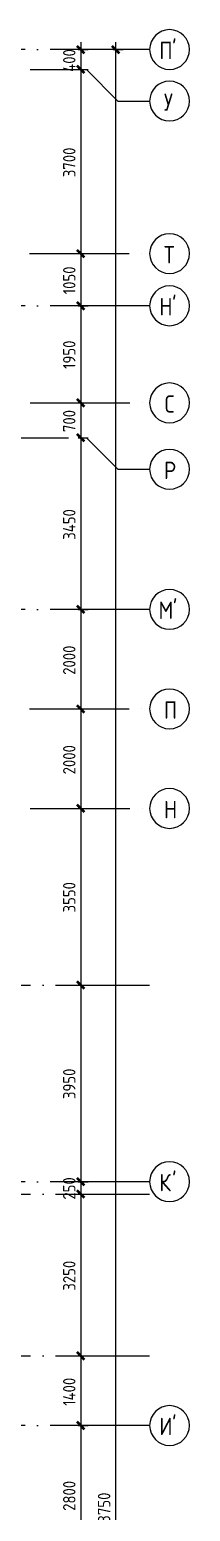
# Model space of a CAD drawing. Header units: millimetres. Extents: x -4370 to 196781, y -4577 to 61202.
# Drawn here: x 153939 to 157166, y 29400 to 59175 of the extents above; entities that cross this region are included whole.
import ezdxf

# ---------------------------------------------------------------- set-up
doc = ezdxf.new("R2010")
doc.units = ezdxf.units.MM
doc.linetypes.add('ADSK_Линия сетки', pattern=[2500, 2000, -250, 0, -250])
for name, color, linetype, lineweight in [('A-____-____-DIMS', 211, 'Continuous', 9), ('A-____-____-DIMS-100', 211, 'Continuous', 9), ('S-GRID-____-IDEN', 1, 'Continuous', 20), ('S-GRID-____-OTLN', 1, 'Continuous', 9)]:
    doc.layers.add(name, color=color, linetype=linetype, lineweight=lineweight)
doc.styles.add('GOST Common', font='GOST_Common.ttf', dxfattribs={"width": 0.9, "height": 350})
doc.styles.add('GOST Common_1', font='GOST_Common.ttf', dxfattribs={"width": 0.9, "height": 250})
doc.dimstyles.new('ADSK_Основной_2_5_мм_Округление_до_10_мм', dxfattribs={"dimscale": 304.8, "dimtxt": 0.824897, "dimasz": 0.463911, "dimexe": 0.492126, "dimexo": 0.001615, "dimgap": 0.098425, "dimtad": 1, "dimdec": 0, "dimlfac": 304.8, "dimrnd": 10, "dimdsep": 46, "dimtxsty": 'GOST Common_1', "dimblk1": 'OBLIQUE', "dimblk2": 'OBLIQUE', "dimsah": 1, "dimcen": 0.09, "dimdle": 0.492126, "dimazin": 2, "dimtfac": 1, "dimtdec": 4, "dimtix": 1, "dimtmove": 0, "dimatfit": 3, "dimfxl": 1, "dimtvp": 1, "dimtolj": 1, "dimtzin": 0, "dimlwd": 20, "dimlwe": 20, "dimarcsym": 2})

# ---------------------------------------------------------------- blocks, each defined once
blk = doc.blocks.new('Ось сетки - Круг_Ø8 мм-8258-О_АИ_ПП_0_000_Целиком')
at = {"layer": 'S-GRID-____-IDEN'}
for start, end in [(360, 180), (180, 360)]:
    blk.add_arc((0, 0), 4, start, end, dxfattribs=at)
blk = doc.blocks.new('DIMBLOCK7-О_АИ_ПП_0_000_Целиком')
at = {"layer": 'A-____-____-DIMS-100', "lineweight": 40}
for p, q in [((154966, 58775), (154896, 58846)), ((154966, 58775), (155037, 58704)), ((154966, 58375), (154896, 58446)), ((154966, 58375), (155037, 58304))]:
    blk.add_line(p, q, dxfattribs=at)
at = {"layer": 'A-____-____-DIMS-100', "lineweight": 20}
for p, q in [((154916, 58775), (155116, 58775)), ((154966, 58775), (154916, 58775)), ((154966, 58925), (154966, 58375)), ((154916, 58375), (155116, 58375)), ((154966, 58375), (154916, 58375))]:
    blk.add_line(p, q, dxfattribs=at)
at = {"layer": 'A-____-____-DIMS-100', "color": 0, "lineweight": 20, "insert": (154610, 58328), "char_height": 250, "width": 593.2, "attachment_point": 1, "rotation": 90, "line_spacing_factor": 1.022761, "style": 'GOST Common_1'}
blk.add_mtext('400', dxfattribs=at)
blk = doc.blocks.new('_Oblique')
at = {"color": 0, "linetype": 'ByBlock', "lineweight": -2}
blk.add_line((-0.5, -0.5), (0.5, 0.5), dxfattribs=at)
blk = doc.blocks.new('DIMBLOCK8-О_АИ_ПП_0_000_Целиком')
at = {"layer": 'A-____-____-DIMS-100', "lineweight": 40}
for p, q in [((154966, 58375), (154896, 58446)), ((154966, 58375), (155037, 58304)), ((154966, 54675), (154896, 54746)), ((154966, 54675), (155037, 54604))]:
    blk.add_line(p, q, dxfattribs=at)
at = {"layer": 'A-____-____-DIMS-100', "lineweight": 20}
for p, q in [((154916, 58375), (155116, 58375)), ((154966, 58375), (154916, 58375)), ((154966, 58375), (154966, 54675)), ((154916, 54675), (155116, 54675)), ((154966, 54675), (154916, 54675))]:
    blk.add_line(p, q, dxfattribs=at)
at = {"layer": 'A-____-____-DIMS-100', "color": 0, "lineweight": 20, "insert": (154610, 56210), "char_height": 250, "width": 756.84, "attachment_point": 1, "rotation": 90, "line_spacing_factor": 1.022761, "style": 'GOST Common_1'}
blk.add_mtext('3700', dxfattribs=at)
blk = doc.blocks.new('DIMBLOCK9-О_АИ_ПП_0_000_Целиком')
at = {"layer": 'A-____-____-DIMS-100', "lineweight": 40}
for p, q in [((154966, 54675), (154896, 54746)), ((154966, 54675), (155037, 54604)), ((154966, 53625), (154896, 53696)), ((154966, 53625), (155037, 53554))]:
    blk.add_line(p, q, dxfattribs=at)
at = {"layer": 'A-____-____-DIMS-100', "lineweight": 20}
for p, q in [((154916, 54675), (155116, 54675)), ((154966, 54675), (154916, 54675)), ((154966, 54675), (154966, 53625)), ((154916, 53625), (155116, 53625)), ((154966, 53625), (154916, 53625))]:
    blk.add_line(p, q, dxfattribs=at)
at = {"layer": 'A-____-____-DIMS-100', "color": 0, "lineweight": 20, "insert": (154610, 53858), "char_height": 250, "width": 700.59, "attachment_point": 1, "rotation": 90, "line_spacing_factor": 1.022761, "style": 'GOST Common_1'}
blk.add_mtext('1050', dxfattribs=at)
blk = doc.blocks.new('DIMBLOCK10-О_АИ_ПП_0_000_Целиком')
at = {"layer": 'A-____-____-DIMS-100', "lineweight": 40}
for p, q in [((154966, 53625), (154896, 53696)), ((154966, 53625), (155037, 53554)), ((154966, 51675), (154896, 51746)), ((154966, 51675), (155037, 51604))]:
    blk.add_line(p, q, dxfattribs=at)
at = {"layer": 'A-____-____-DIMS-100', "lineweight": 20}
for p, q in [((154916, 53625), (155116, 53625)), ((154966, 53625), (154916, 53625)), ((154966, 53625), (154966, 51675)), ((154916, 51675), (155116, 51675)), ((154966, 51675), (154916, 51675))]:
    blk.add_line(p, q, dxfattribs=at)
at = {"layer": 'A-____-____-DIMS-100', "color": 0, "lineweight": 20, "insert": (154610, 52358), "char_height": 250, "width": 700.59, "attachment_point": 1, "rotation": 90, "line_spacing_factor": 1.022761, "style": 'GOST Common_1'}
blk.add_mtext('1950', dxfattribs=at)
blk = doc.blocks.new('DIMBLOCK11-О_АИ_ПП_0_000_Целиком')
at = {"layer": 'A-____-____-DIMS-100', "lineweight": 40}
for p, q in [((154966, 51675), (154896, 51746)), ((154966, 51675), (155037, 51604)), ((154966, 50975), (154896, 51046)), ((154966, 50975), (155037, 50904))]:
    blk.add_line(p, q, dxfattribs=at)
at = {"layer": 'A-____-____-DIMS-100', "lineweight": 20}
for p, q in [((154916, 51675), (155116, 51675)), ((154966, 51675), (154916, 51675)), ((154966, 51675), (154966, 50975)), ((154916, 50975), (155116, 50975)), ((154966, 50975), (154916, 50975))]:
    blk.add_line(p, q, dxfattribs=at)
at = {"layer": 'A-____-____-DIMS-100', "color": 0, "lineweight": 20, "insert": (154610, 51088), "char_height": 250, "width": 567.63, "attachment_point": 1, "rotation": 90, "line_spacing_factor": 1.022761, "style": 'GOST Common_1'}
blk.add_mtext('700', dxfattribs=at)
blk = doc.blocks.new('DIMBLOCK12-О_АИ_ПП_0_000_Целиком')
at = {"layer": 'A-____-____-DIMS-100', "lineweight": 40}
for p, q in [((154966, 50975), (154896, 51046)), ((154966, 50975), (155037, 50904)), ((154966, 47525), (154896, 47596)), ((154966, 47525), (155037, 47454))]:
    blk.add_line(p, q, dxfattribs=at)
at = {"layer": 'A-____-____-DIMS-100', "lineweight": 20}
for p, q in [((154916, 50975), (155116, 50975)), ((154966, 50975), (154916, 50975)), ((154966, 50975), (154966, 47525)), ((154916, 47525), (155116, 47525)), ((154966, 47525), (154916, 47525))]:
    blk.add_line(p, q, dxfattribs=at)
at = {"layer": 'A-____-____-DIMS-100', "color": 0, "lineweight": 20, "insert": (154610, 48924), "char_height": 250, "width": 782.41, "attachment_point": 1, "rotation": 90, "line_spacing_factor": 1.022761, "style": 'GOST Common_1'}
blk.add_mtext('3450', dxfattribs=at)
blk = doc.blocks.new('DIMBLOCK13-О_АИ_ПП_0_000_Целиком')
at = {"layer": 'A-____-____-DIMS-100', "lineweight": 40}
for p, q in [((154966, 47525), (154896, 47596)), ((154966, 47525), (155037, 47454)), ((154966, 45525), (154896, 45596)), ((154966, 45525), (155037, 45454))]:
    blk.add_line(p, q, dxfattribs=at)
at = {"layer": 'A-____-____-DIMS-100', "lineweight": 20}
for p, q in [((154916, 47525), (155116, 47525)), ((154966, 47525), (154916, 47525)), ((154966, 47525), (154966, 45525)), ((154916, 45525), (155116, 45525)), ((154966, 45525), (154916, 45525))]:
    blk.add_line(p, q, dxfattribs=at)
at = {"layer": 'A-____-____-DIMS-100', "color": 0, "lineweight": 20, "insert": (154610, 46210), "char_height": 250, "width": 756.84, "attachment_point": 1, "rotation": 90, "line_spacing_factor": 1.022761, "style": 'GOST Common_1'}
blk.add_mtext('2000', dxfattribs=at)
blk = doc.blocks.new('DIMBLOCK14-О_АИ_ПП_0_000_Целиком')
at = {"layer": 'A-____-____-DIMS-100', "lineweight": 40}
for p, q in [((154966, 45525), (154896, 45596)), ((154966, 45525), (155037, 45454)), ((154966, 43525), (154896, 43596)), ((154966, 43525), (155037, 43454))]:
    blk.add_line(p, q, dxfattribs=at)
at = {"layer": 'A-____-____-DIMS-100', "lineweight": 20}
for p, q in [((154916, 45525), (155116, 45525)), ((154966, 45525), (154916, 45525)), ((154966, 45525), (154966, 43525)), ((154916, 43525), (155116, 43525)), ((154966, 43525), (154916, 43525))]:
    blk.add_line(p, q, dxfattribs=at)
at = {"layer": 'A-____-____-DIMS-100', "color": 0, "lineweight": 20, "insert": (154610, 44210), "char_height": 250, "width": 756.84, "attachment_point": 1, "rotation": 90, "line_spacing_factor": 1.022761, "style": 'GOST Common_1'}
blk.add_mtext('2000', dxfattribs=at)
blk = doc.blocks.new('DIMBLOCK15-О_АИ_ПП_0_000_Целиком')
at = {"layer": 'A-____-____-DIMS-100', "lineweight": 40}
for p, q in [((154966, 43525), (154896, 43596)), ((154966, 43525), (155037, 43454)), ((154966, 39975), (154896, 40046)), ((154966, 39975), (155037, 39904))]:
    blk.add_line(p, q, dxfattribs=at)
at = {"layer": 'A-____-____-DIMS-100', "lineweight": 20}
for p, q in [((154916, 43525), (155116, 43525)), ((154966, 43525), (154916, 43525)), ((154966, 43525), (154966, 39975)), ((154916, 39975), (155116, 39975)), ((154966, 39975), (154916, 39975))]:
    blk.add_line(p, q, dxfattribs=at)
at = {"layer": 'A-____-____-DIMS-100', "color": 0, "lineweight": 20, "insert": (154610, 41435), "char_height": 250, "width": 756.84, "attachment_point": 1, "rotation": 90, "line_spacing_factor": 1.022761, "style": 'GOST Common_1'}
blk.add_mtext('3550', dxfattribs=at)
blk = doc.blocks.new('DIMBLOCK16-О_АИ_ПП_0_000_Целиком')
at = {"layer": 'A-____-____-DIMS-100', "lineweight": 40}
for p, q in [((154966, 39975), (154896, 40046)), ((154966, 39975), (155037, 39904)), ((154966, 36025), (154896, 36096)), ((154966, 36025), (155037, 35954))]:
    blk.add_line(p, q, dxfattribs=at)
at = {"layer": 'A-____-____-DIMS-100', "lineweight": 20}
for p, q in [((154916, 39975), (155116, 39975)), ((154966, 39975), (154916, 39975)), ((154966, 39975), (154966, 36025)), ((154916, 36025), (155116, 36025)), ((154966, 36025), (154916, 36025))]:
    blk.add_line(p, q, dxfattribs=at)
at = {"layer": 'A-____-____-DIMS-100', "color": 0, "lineweight": 20, "insert": (154610, 37685), "char_height": 250, "width": 756.84, "attachment_point": 1, "rotation": 90, "line_spacing_factor": 1.022761, "style": 'GOST Common_1'}
blk.add_mtext('3950', dxfattribs=at)
blk = doc.blocks.new('DIMBLOCK17-О_АИ_ПП_0_000_Целиком')
at = {"layer": 'A-____-____-DIMS-100', "lineweight": 40}
for p, q in [((154966, 36025), (154896, 36096)), ((154966, 35775), (154896, 35846)), ((154966, 36025), (155037, 35954)), ((154966, 35775), (155037, 35704))]:
    blk.add_line(p, q, dxfattribs=at)
at = {"layer": 'A-____-____-DIMS-100', "lineweight": 20}
for p, q in [((154916, 36025), (155116, 36025)), ((154966, 36025), (154916, 36025)), ((154916, 35775), (155116, 35775)), ((154966, 35775), (154916, 35775)), ((154966, 36025), (154966, 35775))]:
    blk.add_line(p, q, dxfattribs=at)
at = {"layer": 'A-____-____-DIMS-100', "color": 0, "lineweight": 20, "insert": (154610, 35664), "char_height": 250, "width": 567.63, "attachment_point": 1, "rotation": 90, "line_spacing_factor": 1.022761, "style": 'GOST Common_1'}
blk.add_mtext('250', dxfattribs=at)
blk = doc.blocks.new('DIMBLOCK18-О_АИ_ПП_0_000_Целиком')
at = {"layer": 'A-____-____-DIMS-100', "lineweight": 40}
for p, q in [((154966, 35775), (154896, 35846)), ((154966, 35775), (155037, 35704)), ((154966, 32525), (154896, 32596)), ((154966, 32525), (155037, 32454))]:
    blk.add_line(p, q, dxfattribs=at)
at = {"layer": 'A-____-____-DIMS-100', "lineweight": 20}
for p, q in [((154916, 35775), (155116, 35775)), ((154966, 35775), (154916, 35775)), ((154966, 35775), (154966, 32525)), ((154916, 32525), (155116, 32525)), ((154966, 32525), (154916, 32525))]:
    blk.add_line(p, q, dxfattribs=at)
at = {"layer": 'A-____-____-DIMS-100', "color": 0, "lineweight": 20, "insert": (154610, 33835), "char_height": 250, "width": 756.84, "attachment_point": 1, "rotation": 90, "line_spacing_factor": 1.022761, "style": 'GOST Common_1'}
blk.add_mtext('3250', dxfattribs=at)
blk = doc.blocks.new('DIMBLOCK19-О_АИ_ПП_0_000_Целиком')
at = {"layer": 'A-____-____-DIMS-100', "lineweight": 40}
for p, q in [((154966, 32525), (154896, 32596)), ((154966, 32525), (155037, 32454)), ((154966, 31125), (154896, 31196)), ((154966, 31125), (155037, 31054))]:
    blk.add_line(p, q, dxfattribs=at)
at = {"layer": 'A-____-____-DIMS-100', "lineweight": 20}
for p, q in [((154916, 32525), (155116, 32525)), ((154966, 32525), (154916, 32525)), ((154966, 32525), (154966, 31125)), ((154916, 31125), (155116, 31125)), ((154966, 31125), (154916, 31125))]:
    blk.add_line(p, q, dxfattribs=at)
at = {"layer": 'A-____-____-DIMS-100', "color": 0, "lineweight": 20, "insert": (154610, 31522), "char_height": 250, "width": 726.16, "attachment_point": 1, "rotation": 90, "line_spacing_factor": 1.022761, "style": 'GOST Common_1'}
blk.add_mtext('1400', dxfattribs=at)
blk = doc.blocks.new('DIMBLOCK20-О_АИ_ПП_0_000_Целиком')
at = {"layer": 'A-____-____-DIMS-100', "lineweight": 40}
for p, q in [((154966, 31125), (154896, 31196)), ((154966, 31125), (155037, 31054)), ((154966, 28325), (154896, 28396)), ((154966, 28325), (155037, 28254))]:
    blk.add_line(p, q, dxfattribs=at)
at = {"layer": 'A-____-____-DIMS-100', "lineweight": 20}
for p, q in [((154916, 31125), (155116, 31125)), ((154966, 31125), (154916, 31125)), ((154966, 31125), (154966, 28325)), ((154916, 28325), (155116, 28325)), ((154966, 28325), (154916, 28325))]:
    blk.add_line(p, q, dxfattribs=at)
at = {"layer": 'A-____-____-DIMS-100', "color": 0, "lineweight": 20, "insert": (154610, 29410), "char_height": 250, "width": 756.84, "attachment_point": 1, "rotation": 90, "line_spacing_factor": 1.022761, "style": 'GOST Common_1'}
blk.add_mtext('2800', dxfattribs=at)
blk = doc.blocks.new('DIMBLOCK34-О_АИ_ПП_0_000_Целиком')
at = {"layer": 'A-____-____-DIMS-100', "lineweight": 40}
for p, q in [((155666, 58775), (155596, 58846)), ((155666, 58775), (155737, 58704)), ((155666, 25), (155596, 96)), ((155666, 25), (155737, -46))]:
    blk.add_line(p, q, dxfattribs=at)
at = {"layer": 'A-____-____-DIMS-100', "lineweight": 20}
for p, q in [((155616, 58775), (155816, 58775)), ((155666, 58775), (155616, 58775)), ((155666, 58925), (155666, -125)), ((155616, 25), (155816, 25)), ((155666, 25), (155616, 25))]:
    blk.add_line(p, q, dxfattribs=at)
at = {"layer": 'A-____-____-DIMS-100', "color": 0, "lineweight": 20, "insert": (155310, 29006), "char_height": 250, "width": 946.05, "attachment_point": 1, "rotation": 90, "line_spacing_factor": 1.022761, "style": 'GOST Common_1'}
blk.add_mtext('58750', dxfattribs=at)

msp = doc.modelspace()

# ---------------------------------------------------------------- linework, layer by layer
at = {"layer": 'S-GRID-____-OTLN', "linetype": 'ADSK_Линия сетки'}
for p, q in [((156348.554077, 58775.000586), (76917.364355, 58775.000586)), ((-3553.763124, 58375.000586), (155078.554077, 58375.000586)), ((-3569.551216, 54675.000586), (156348.554077, 54675.000586)), ((156348.554077, 53625.11992), (76917.364355, 53625.11992)), ((-3553.763124, 51675.000586), (156348.554077, 51675.000586)), ((-2283.763124, 50975.000586), (155078.554077, 50975.000586)), ((156348.554077, 47525.060253), (99320, 47525.060253)), ((-3569.551216, 45525.000586), (156348.554077, 45525.000586)), ((-3553.763124, 43525.000586), (156348.554077, 43525.000586)), ((-3047.723308, 39975.000586), (156348.554077, 39975.000586)), ((-3047.723308, 35775.000586), (156348.554077, 35775.000586)), ((156348.554077, 36025.151496), (99320, 36025.151496)), ((-3047.723308, 32525.000984), (156348.554077, 32525.000984)), ((156348.554077, 31125.11992), (99320, 31125.11992))]:
    msp.add_line(p, q, dxfattribs=at)
at = {"layer": 'S-GRID-____-OTLN'}
for p, q in [((155078.554077, 58375.000586), (155713.554077, 57740.000586)), ((155713.554077, 57740.000586), (156348.554077, 57740.000586)), ((155078.554077, 50975.000586), (155713.554077, 50340.000586)), ((155713.554077, 50340.000586), (156348.554077, 50340.000586))]:
    msp.add_line(p, q, dxfattribs=at)

# ---------------------------------------------------------------- block references
at = {"layer": 'S-GRID-____-IDEN', "xscale": 99.99999999999993, "yscale": 99.99999999999993, "zscale": 99.99999999999993}
for p, rotation in [((156748.554077, 58775.000586), 89.99999999999982), ((156748.554077, 57740.000586), 269.9999999999994), ((156748.554077, 54675.000586), 269.9999999999994), ((156748.554077, 53625.11992), 89.99999999999982), ((156748.554077, 51675.000586), 269.9999999999994), ((156748.554077, 50340.000586), 269.9999999999994), ((156748.554077, 47525.060253), 89.99999999999982), ((156748.554077, 45525.000586), 269.9999999999994), ((156748.554077, 43525.000586), 269.9999999999994), ((156748.554077, 36025.151496), 89.99999999999982), ((156748.554077, 31125.11992), 89.99999999999982)]:
    msp.add_blockref('Ось сетки - Круг_Ø8 мм-8258-О_АИ_ПП_0_000_Целиком', p, dxfattribs=dict(at, rotation=rotation))

# ---------------------------------------------------------------- texts
at = {"layer": 'S-GRID-____-IDEN', "lineweight": 9, "char_height": 350, "attachment_point": 1, "style": 'GOST Common'}
for s, insert, width in [("\\fGOST Common|b0|i0|c204|p34|;\\W.9;'", (156799.261345, 58932.226173), 137.0885625), ('\\fGOST Common|b0|i0|c204|p34|;\\W.9;П', (156543.27697, 58932.226173), 310.2530625), ('\\fGOST Common|b0|i0|c204|p34|;\\W.9;У', (156635.231184, 57892.587499), 310.2530625), ('\\fGOST Common|b0|i0|c204|p34|;\\W.9;Т', (156635.231184, 54827.587499), 310.2530625), ('\\fGOST Common|b0|i0|c204|p34|;\\W.9;Н', (156543.27697, 53782.345506), 310.2530625), ("\\fGOST Common|b0|i0|c204|p34|;\\W.9;'", (156799.261345, 53782.345506), 137.0885625), ('\\fGOST Common|b0|i0|c204|p34|;\\W.9;С', (156650.081184, 51827.587499), 274.177125), ('\\fGOST Common|b0|i0|c204|p34|;\\W.9;Р', (156635.231184, 50492.587499), 310.2530625), ('\\fGOST Common|b0|i0|c204|p34|;\\W.9;М', (156528.42697, 47682.28584), 346.329), ("\\fGOST Common|b0|i0|c204|p34|;\\W.9;'", (156814.17697, 47682.28584), 137.0885625), ('\\fGOST Common|b0|i0|c204|p34|;\\W.9;П', (156635.231184, 45677.587499), 310.2530625), ('\\fGOST Common|b0|i0|c204|p34|;\\W.9;Н', (156635.231184, 43677.587499), 310.2530625), ('\\fGOST Common|b0|i0|c204|p34|;\\W.9;К', (156543.27697, 36182.377082), 310.2530625), ("\\fGOST Common|b0|i0|c204|p34|;\\W.9;'", (156799.261345, 36182.377082), 137.0885625), ('\\fGOST Common|b0|i0|c204|p34|;\\W.9;И', (156543.27697, 31282.345506), 310.2530625), ("\\fGOST Common|b0|i0|c204|p34|;\\W.9;'", (156799.261345, 31282.345506), 137.0885625)]:
    msp.add_mtext(s, dxfattribs=dict(at, insert=insert, width=width))

# ---------------------------------------------------------------- dimensions: what is measured, and where the dimension line sits
at = {"layer": 'A-____-____-DIMS', "lineweight": 20}
for base, p1, p2, override, picture, middle in [((154966.312601, 58375.000586), (155066.2975, 58775.000586), (155066.2975, 58375.000586), {"dimpost": '<>', "dimfxl": 400}, 'DIMBLOCK7-О_АИ_ПП_0_000_Целиком', (154811.312601, 58575.000586)), ((155666.312601, 25.000586), (155766.2975, 58775.000586), (155766.2975, 25.000586), {"dimpost": '<>', "dimfxl": 58750}, 'DIMBLOCK34-О_АИ_ПП_0_000_Целиком', (155511.312601, 29400.000586)), ((154966.312601, 54675.000586), (155066.2975, 58375.000586), (155066.2975, 54675.000586), {"dimpost": '<>', "dimfxl": 3700}, 'DIMBLOCK8-О_АИ_ПП_0_000_Целиком', (154811.312601, 56525.000586)), ((154966.312601, 53625.11992), (155066.2975, 54675.000586), (155066.2975, 53625.11992), {"dimpost": '<>', "dimfxl": 1049.880666}, 'DIMBLOCK9-О_АИ_ПП_0_000_Целиком', (154811.312601, 54150.060253)), ((154966.312601, 51675.000586), (155066.2975, 53625.11992), (155066.2975, 51675.000586), {"dimpost": '<>', "dimfxl": 1950.119334}, 'DIMBLOCK10-О_АИ_ПП_0_000_Целиком', (154811.312601, 52650.060253)), ((154966.312601, 50975.000586), (155066.2975, 51675.000586), (155066.2975, 50975.000586), {"dimpost": '<>', "dimfxl": 700}, 'DIMBLOCK11-О_АИ_ПП_0_000_Целиком', (154811.312601, 51325.000586)), ((154966.312601, 47525.060253), (155066.2975, 50975.000586), (155066.2975, 47525.060253), {"dimpost": '<>', "dimfxl": 3449.940333}, 'DIMBLOCK12-О_АИ_ПП_0_000_Целиком', (154811.312601, 49250.030419)), ((154966.312601, 45525.000586), (155066.2975, 47525.060253), (155066.2975, 45525.000586), {"dimpost": '<>', "dimfxl": 2000.059667}, 'DIMBLOCK13-О_АИ_ПП_0_000_Целиком', (154811.312601, 46525.030419)), ((154966.312601, 43525.000586), (155066.2975, 45525.000586), (155066.2975, 43525.000586), {"dimpost": '<>', "dimfxl": 2000}, 'DIMBLOCK14-О_АИ_ПП_0_000_Целиком', (154811.312601, 44525.000586)), ((154966.312601, 39975.000586), (155066.2975, 43525.000586), (155066.2975, 39975.000586), {"dimpost": '<>', "dimfxl": 3550}, 'DIMBLOCK15-О_АИ_ПП_0_000_Целиком', (154811.312601, 41750.000586)), ((154966.312601, 36025.151496), (155066.2975, 39975.000586), (155066.2975, 36025.151496), {"dimpost": '<>', "dimfxl": 3949.84909}, 'DIMBLOCK16-О_АИ_ПП_0_000_Целиком', (154811.312601, 38000.076041)), ((154966.312601, 35775.000586), (155066.2975, 36025.151496), (155066.2975, 35775.000586), {"dimpost": '<>', "dimfxl": 250.15091}, 'DIMBLOCK17-О_АИ_ПП_0_000_Целиком', (154811.312601, 35900.076041)), ((154966.312601, 32525.000984), (155066.2975, 35775.000586), (155066.2975, 32525.000984), {"dimpost": '<>', "dimfxl": 3249.999602}, 'DIMBLOCK18-О_АИ_ПП_0_000_Целиком', (154811.312601, 34150.000785)), ((154966.312601, 31125.11992), (155066.2975, 32525.000984), (155066.2975, 31125.11992), {"dimpost": '<>', "dimfxl": 1399.881065}, 'DIMBLOCK19-О_АИ_ПП_0_000_Целиком', (154811.312601, 31825.060452)), ((154966.312601, 28325.000984), (155066.2975, 31125.11992), (155066.2975, 28325.000984), {"dimpost": '<>', "dimfxl": 2800.118935}, 'DIMBLOCK20-О_АИ_ПП_0_000_Целиком', (154811.312601, 29725.060452))]:
    dim = msp.add_linear_dim(base=base, p1=p1, p2=p2, angle=90, dimstyle='ADSK_Основной_2_5_мм_Округление_до_10_мм', override=override, dxfattribs=at)
    dim.commit()
    dim.dimension.update_dxf_attribs({"geometry": picture, "text_midpoint": middle})

doc.saveas('drawing.dxf')
